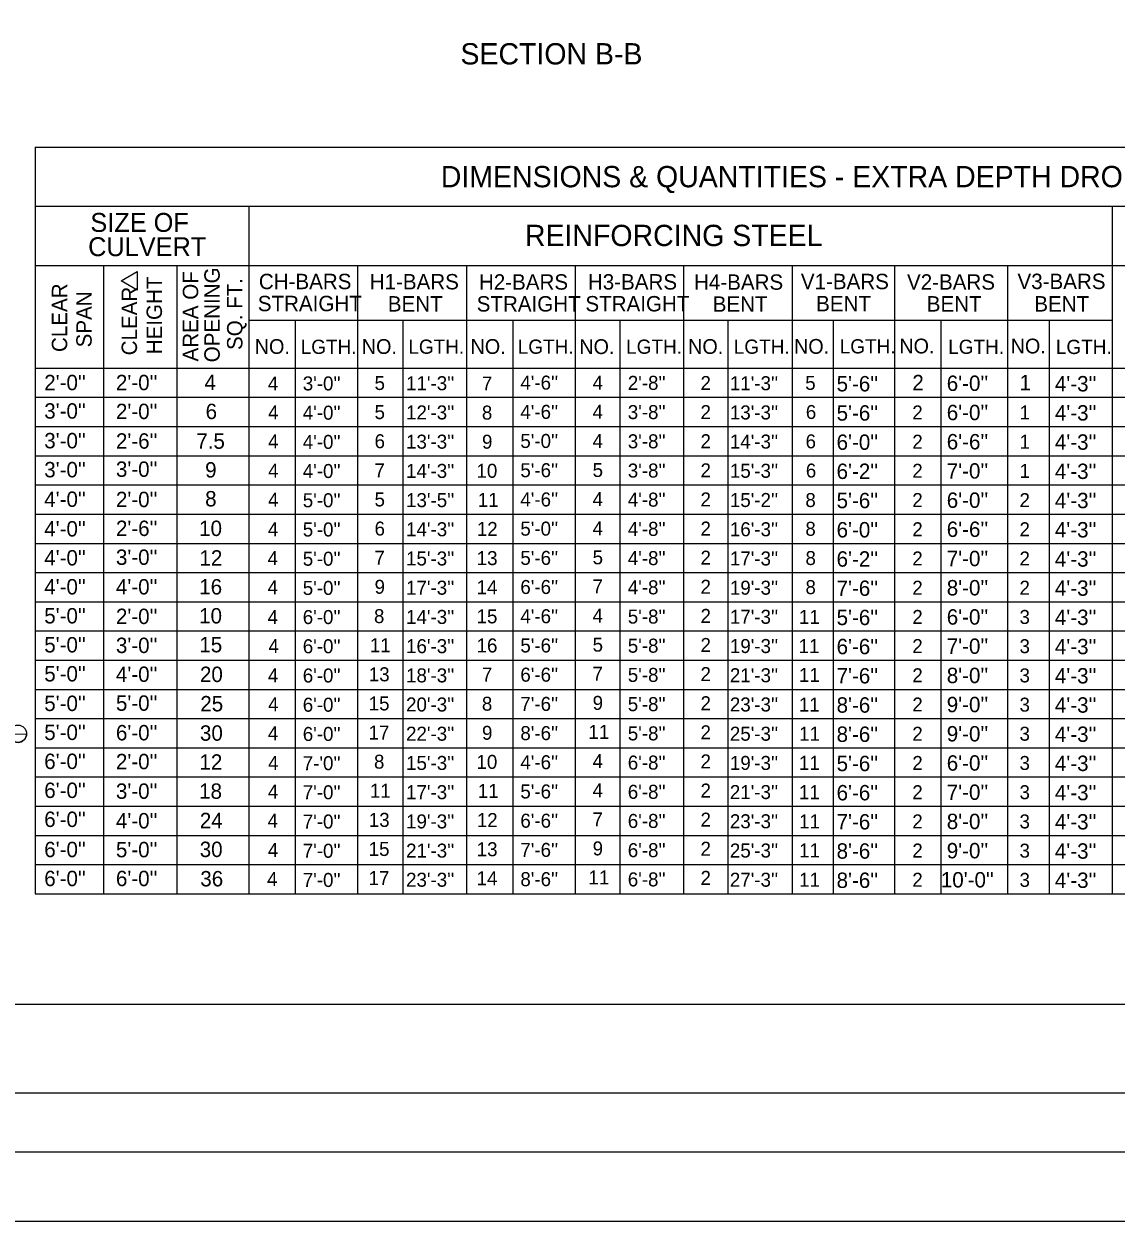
# Model space of a CAD drawing. Extents: x -780 to 21, y -30 to 258.
# Drawn here: x -641.8 to -549.5, y -21.2 to 80 of the extents above; entities that cross this region are included whole.
import ezdxf

# ---------------------------------------------------------------- set-up
doc = ezdxf.new("R2010")
doc.units = 0
doc.layers.add('Level 1', color=7, linetype='Continuous')

msp = doc.modelspace()

# ---------------------------------------------------------------- linework, layer by layer
at = {"layer": 'Level 1'}
for p, q in [((-640.87, 69.58), (-500.34, 69.58)), ((-640.87, 69.58), (-640.87, 6.47)), ((-640.87, 64.58), (-500.34, 64.58)), ((-622.83, 64.58), (-622.83, 6.47)), ((-549.85, 64.58), (-549.85, 6.47)), ((-640.87, 59.58), (-500.34, 59.58)), ((-635.09, 59.58), (-635.09, 6.47)), ((-628.89, 59.58), (-628.89, 6.47)), ((-613.63, 59.58), (-613.63, 6.47)), ((-604.43, 59.58), (-604.43, 6.47)), ((-595.24, 59.58), (-595.24, 6.47)), ((-586.08, 59.58), (-586.08, 6.47)), ((-576.89, 59.58), (-576.89, 6.47)), ((-568.25, 59.58), (-568.25, 6.47)), ((-558.7, 59.58), (-558.7, 6.47)), ((-549.85, 54.91), (-622.77, 54.91)), ((-618.89, 54.91), (-618.89, 6.47)), ((-609.79, 54.91), (-609.79, 6.47)), ((-600.51, 54.91), (-600.51, 6.47)), ((-591.47, 54.91), (-591.47, 6.47)), ((-582.34, 54.91), (-582.34, 6.47)), ((-573.42, 54.91), (-573.42, 6.47)), ((-564.32, 54.91), (-564.32, 6.47)), ((-555.17, 54.91), (-555.17, 6.47)), ((-640.87, 50.9), (-500.34, 50.9)), ((-640.87, 48.44), (-500.34, 48.44)), ((-640.87, 45.97), (-500.34, 45.97)), ((-640.87, 43.5), (-500.34, 43.5)), ((-640.87, 41.03), (-500.34, 41.03)), ((-640.87, 38.56), (-500.34, 38.56)), ((-640.87, 36.09), (-500.34, 36.09)), ((-640.87, 33.63), (-500.34, 33.63)), ((-640.87, 31.16), (-500.34, 31.16)), ((-640.87, 28.69), (-500.34, 28.69)), ((-640.87, 26.22), (-500.34, 26.22)), ((-640.87, 23.75), (-500.34, 23.75)), ((-640.87, 21.28), (-500.34, 21.28)), ((-643.05, 19.97), (-641.6, 19.98)), ((-640.87, 18.81), (-500.34, 18.81)), ((-640.87, 16.35), (-500.34, 16.35)), ((-640.87, 13.88), (-500.34, 13.88)), ((-640.87, 11.41), (-500.34, 11.41)), ((-640.87, 8.94), (-500.34, 8.94)), ((-640.87, 6.47), (-500.34, 6.47)), ((-743.46, -2.84), (-418.44, -2.84)), ((-758.46, -10.34), (-413.44, -10.34)), ((-773.46, -15.34), (-413.44, -15.34))]:
    msp.add_line(p, q, dxfattribs=at)
for points in [[(-779.63, -21.18), (-409.53, -21.18), (-409.53, 249.91), (-779.63, 249.91)], [(-633.61, 58.27), (-632.25, 59.06), (-632.25, 57.48)]]:
    msp.add_lwpolyline(points, close=True, dxfattribs=at)
msp.add_circle((-642.33, 20), 0.726, dxfattribs=at)
msp.add_arc((-642.33, 20), 0.726, 181.8688, 358.7382, dxfattribs=at)

# ---------------------------------------------------------------- texts
for s, height, rotation, p in [('SECTION B-B', 1.8, 0.0048, (-604.93, 76.56)), ('DIMENSIONS & QUANTITIES - EXTRA DEPTH DROP INLETS', 1.8, 0.0048, (-606.59, 66.18)), ('SIZE OF', 1.6, 0.0048, (-636.21, 62.41)), ('REINFORCING STEEL', 1.8, 0.0048, (-599.48, 61.21)), ('CULVERT', 1.6, 0.0048, (-636.4, 60.36)), ('AREA OF', 1.3, 90, (-627.1, 51.46)), ('OPENING', 1.3, 90, (-625.28, 51.39)), ('CLEAR', 1.3, 90, (-638.17, 52.26)), ('CLEAR', 1.3, 90, (-632.27, 51.98)), ('HEIGHT', 1.3, 90, (-630.16, 52.07)), ('SQ. FT.', 1.3, 90, (-623.36, 52.43)), ('SPAN', 1.3, 90, (-636.1, 52.65))]:
    msp.add_text(s, height=height, rotation=rotation, dxfattribs=at).set_placement(p)
for s, height, p in [('CH-BARS', 1.3, (-621.97, 57.57)), ('H1-BARS', 1.3, (-612.6, 57.55)), ('H2-BARS', 1.3, (-603.37, 57.53)), ('H3-BARS', 1.3, (-594.16, 57.54)), ('H4-BARS', 1.3, (-585.19, 57.52)), ('V1-BARS', 1.3, (-576.16, 57.57)), ('V2-BARS', 1.3, (-567.19, 57.53)), ('V3-BARS', 1.3, (-557.85, 57.58)), ('STRAIGHT', 1.3, (-622.06, 55.71)), ('BENT', 1.3, (-611.07, 55.68)), ('STRAIGHT', 1.3, (-603.56, 55.68)), ('STRAIGHT', 1.3, (-594.37, 55.69)), ('BENT', 1.3, (-583.61, 55.66)), ('BENT', 1.3, (-574.87, 55.7)), ('BENT', 1.3, (-565.52, 55.68)), ('BENT', 1.3, (-556.43, 55.68)), ('NO.', 1.25, (-622.32, 52.1)), ('LGTH.', 1.2, (-618.44, 52.1)), ('NO.', 1.25, (-613.27, 52.1)), ('LGTH.', 1.2, (-609.34, 52.11)), ('NO.', 1.25, (-604.08, 52.1)), ('LGTH.', 1.2, (-600.09, 52.11)), ('NO.', 1.25, (-594.89, 52.09)), ('LGTH.', 1.2, (-590.93, 52.11)), ('NO.', 1.25, (-585.69, 52.1)), ('LGTH.', 1.2, (-581.83, 52.11)), ('NO.', 1.25, (-576.74, 52.11)), ('LGTH.', 1.2, (-572.88, 52.14)), ('NO.', 1.25, (-567.84, 52.14)), ('LGTH.', 1.2, (-563.71, 52.1)), ('NO.', 1.25, (-558.43, 52.14)), ('LGTH.', 1.2, (-554.61, 52.09)), ("2'-0''", 1.3, (-640.11, 49.03)), ("2'-0''", 1.3, (-634.05, 49.03)), ('4', 1.3, (-626.57, 49.04)), ('4', 1.18, (-621.21, 49.01)), ("3'-0''", 1.185, (-618.26, 49.01)), ('5', 1.18, (-612.19, 49.05)), ("11'-3''", 1.185, (-609.53, 49.03)), ('7', 1.18, (-603.12, 49.01)), ("4'-6''", 1.185, (-599.87, 49.08)), ('4', 1.18, (-593.76, 49.08)), ("2'-8''", 1.185, (-590.79, 49.06)), ('2', 1.18, (-584.64, 49.05)), ("11'-3''", 1.185, (-582.16, 49.03)), ('5', 1.18, (-575.79, 49.06)), ("5'-6''", 1.3, (-573.14, 48.93)), ('2', 1.3, (-566.74, 49.03)), ("6'-0''", 1.3, (-563.83, 48.97)), ('1', 1.3, (-557.68, 49.03)), ("4'-3''", 1.3, (-554.69, 48.93)), ("3'-0''", 1.3, (-640.11, 46.63)), ("2'-0''", 1.3, (-634.05, 46.59)), ('6', 1.3, (-626.47, 46.59)), ('4', 1.18, (-621.19, 46.57)), ("4'-0''", 1.185, (-618.26, 46.54)), ('5', 1.18, (-612.19, 46.59)), ("12'-3''", 1.185, (-609.53, 46.56)), ('8', 1.18, (-603.12, 46.55)), ("4'-6''", 1.185, (-599.87, 46.61)), ('4', 1.18, (-593.76, 46.62)), ("3'-8''", 1.185, (-590.79, 46.59)), ('2', 1.18, (-584.64, 46.59)), ("13'-3''", 1.185, (-582.16, 46.56)), ('6', 1.18, (-575.74, 46.6)), ("5'-6''", 1.3, (-573.14, 46.46)), ('2', 1.18, (-566.74, 46.56)), ("6'-0''", 1.3, (-563.83, 46.5)), ('1', 1.18, (-557.68, 46.56)), ("4'-3''", 1.3, (-554.69, 46.47)), ("3'-0''", 1.3, (-640.11, 44.12)), ("2'-6''", 1.3, (-634.05, 44.09)), ('7.5', 1.3, (-627.26, 44.08)), ('4', 1.18, (-621.19, 44.12)), ("4'-0''", 1.185, (-618.26, 44.07)), ('6', 1.18, (-612.19, 44.13)), ("13'-3''", 1.185, (-609.53, 44.09)), ('9', 1.18, (-603.11, 44.09)), ("5'-0''", 1.185, (-599.87, 44.15)), ('4', 1.18, (-593.76, 44.16)), ("3'-8''", 1.185, (-590.79, 44.12)), ('2', 1.18, (-584.64, 44.13)), ("14'-3''", 1.185, (-582.16, 44.1)), ('6', 1.18, (-575.76, 44.12)), ("6'-0''", 1.3, (-573.14, 43.99)), ('2', 1.18, (-566.74, 44.09)), ("6'-6''", 1.3, (-563.83, 44.03)), ('1', 1.18, (-557.68, 44.09)), ("4'-3''", 1.3, (-554.69, 44)), ("3'-0''", 1.3, (-640.11, 41.67)), ("3'-0''", 1.3, (-634.05, 41.71)), ('9', 1.3, (-626.51, 41.65)), ('4', 1.18, (-621.19, 41.65)), ("4'-0''", 1.185, (-618.26, 41.61)), ('7', 1.18, (-612.2, 41.67)), ("14'-3''", 1.185, (-609.53, 41.62)), ('10', 1.185, (-603.58, 41.63)), ("5'-6''", 1.185, (-599.87, 41.68)), ('5', 1.18, (-593.76, 41.7)), ("3'-8''", 1.185, (-590.79, 41.65)), ('2', 1.18, (-584.64, 41.67)), ("15'-3''", 1.185, (-582.16, 41.63)), ('6', 1.18, (-575.74, 41.65)), ("6'-2''", 1.3, (-573.14, 41.53)), ('2', 1.18, (-566.74, 41.63)), ("7'-0''", 1.3, (-563.83, 41.56)), ('1', 1.18, (-557.68, 41.62)), ("4'-3''", 1.3, (-554.69, 41.53)), ("4'-0''", 1.3, (-640.11, 39.17)), ("2'-0''", 1.3, (-634.05, 39.15)), ('8', 1.3, (-626.51, 39.21)), ('4', 1.18, (-621.19, 39.19)), ("5'-0''", 1.185, (-618.26, 39.14)), ('5', 1.18, (-612.19, 39.21)), ("13'-5''", 1.185, (-609.53, 39.15)), ('11', 1.185, (-603.47, 39.17)), ("4'-6''", 1.185, (-599.87, 39.21)), ('4', 1.18, (-593.76, 39.24)), ("4'-8''", 1.185, (-590.79, 39.19)), ('2', 1.18, (-584.64, 39.21)), ("15'-2''", 1.185, (-582.16, 39.16)), ('8', 1.18, (-575.78, 39.16)), ("5'-6''", 1.3, (-573.14, 39.06)), ('2', 1.18, (-566.74, 39.16)), ("6'-0''", 1.3, (-563.83, 39.09)), ('2', 1.18, (-557.68, 39.15)), ("4'-3''", 1.3, (-554.69, 39.06)), ("4'-0''", 1.3, (-640.11, 36.67)), ("2'-6''", 1.3, (-634.05, 36.71)), ('10', 1.3, (-627.02, 36.71)), ('4', 1.18, (-621.21, 36.69)), ("5'-0''", 1.185, (-618.26, 36.67)), ('6', 1.18, (-612.19, 36.75)), ("14'-3''", 1.185, (-609.53, 36.69)), ('12', 1.185, (-603.55, 36.71)), ("5'-0''", 1.185, (-599.87, 36.74)), ('4', 1.18, (-593.76, 36.78)), ("4'-8''", 1.185, (-590.79, 36.72)), ('2', 1.18, (-584.64, 36.75)), ("16'-3''", 1.185, (-582.16, 36.69)), ('8', 1.18, (-575.78, 36.73)), ("6'-0''", 1.3, (-573.14, 36.59)), ('2', 1.18, (-566.74, 36.69)), ("6'-6''", 1.3, (-563.83, 36.63)), ('2', 1.18, (-557.68, 36.69)), ("4'-3''", 1.3, (-554.69, 36.59)), ("4'-0''", 1.3, (-640.11, 34.22)), ("3'-0''", 1.3, (-634.05, 34.27)), ('12', 1.3, (-626.99, 34.21)), ('4', 1.18, (-621.23, 34.25)), ('7', 1.18, (-612.2, 34.29)), ("15'-3''", 1.185, (-609.53, 34.22)), ('13', 1.185, (-603.56, 34.25)), ("5'-6''", 1.185, (-599.87, 34.27)), ('5', 1.18, (-593.76, 34.32)), ("4'-8''", 1.185, (-590.79, 34.25)), ('2', 1.18, (-584.64, 34.29)), ("17'-3''", 1.185, (-582.16, 34.22)), ('8', 1.18, (-575.77, 34.26)), ("6'-2''", 1.3, (-573.14, 34.12)), ('2', 1.18, (-566.74, 34.22)), ("7'-0''", 1.3, (-563.83, 34.16)), ('2', 1.18, (-557.68, 34.22)), ("4'-3''", 1.3, (-554.69, 34.12)), ("5'-0''", 1.185, (-618.26, 34.2)), ("4'-0''", 1.3, (-640.11, 31.77)), ("4'-0''", 1.3, (-634.05, 31.77)), ('16', 1.3, (-627.01, 31.77)), ('4', 1.18, (-621.23, 31.79)), ("5'-0''", 1.185, (-618.26, 31.73)), ('9', 1.18, (-612.19, 31.83)), ("17'-3''", 1.185, (-609.53, 31.75)), ('14', 1.185, (-603.57, 31.79)), ("6'-6''", 1.185, (-599.87, 31.81)), ('7', 1.18, (-593.77, 31.86)), ("4'-8''", 1.185, (-590.79, 31.78)), ('2', 1.18, (-584.64, 31.83)), ("19'-3''", 1.185, (-582.16, 31.75)), ('8', 1.18, (-575.77, 31.8)), ("7'-6''", 1.3, (-573.14, 31.65)), ('2', 1.18, (-566.74, 31.75)), ("8'-0''", 1.3, (-563.83, 31.69)), ('2', 1.18, (-557.68, 31.75)), ("4'-3''", 1.3, (-554.69, 31.66)), ("5'-0''", 1.3, (-640.11, 29.32)), ("2'-0''", 1.3, (-634.05, 29.27)), ('10', 1.3, (-627.02, 29.32)), ('4', 1.18, (-621.23, 29.27)), ("6'-0''", 1.185, (-618.26, 29.27)), ('8', 1.18, (-612.24, 29.35)), ("14'-3''", 1.185, (-609.53, 29.28)), ('15', 1.185, (-603.57, 29.33)), ("4'-6''", 1.185, (-599.87, 29.34)), ('4', 1.18, (-593.76, 29.4)), ("5'-8''", 1.185, (-590.79, 29.31)), ('2', 1.18, (-584.64, 29.37)), ("17'-3''", 1.185, (-582.16, 29.29)), ('11', 1.185, (-576.32, 29.28)), ("5'-6''", 1.3, (-573.14, 29.18)), ('2', 1.18, (-566.74, 29.28)), ("6'-0''", 1.3, (-563.83, 29.22)), ('3', 1.18, (-557.68, 29.28)), ("4'-3''", 1.3, (-554.69, 29.19)), ("5'-0''", 1.3, (-640.11, 26.87)), ("3'-0''", 1.3, (-634.05, 26.82)), ('15', 1.3, (-627, 26.88)), ('4', 1.18, (-621.16, 26.82)), ("6'-0''", 1.185, (-618.26, 26.8)), ('11', 1.185, (-612.59, 26.89)), ("16'-3''", 1.185, (-609.53, 26.81)), ('16', 1.185, (-603.57, 26.87)), ("5'-6''", 1.185, (-599.87, 26.87)), ('5', 1.18, (-593.76, 26.94)), ("5'-8''", 1.185, (-590.79, 26.85)), ('2', 1.18, (-584.64, 26.91)), ("19'-3''", 1.185, (-582.16, 26.82)), ('11', 1.185, (-576.35, 26.82)), ("6'-6''", 1.3, (-573.14, 26.72)), ('2', 1.18, (-566.74, 26.82)), ("7'-0''", 1.3, (-563.83, 26.75)), ('3', 1.18, (-557.68, 26.81)), ("4'-3''", 1.3, (-554.69, 26.72)), ("5'-0''", 1.3, (-640.11, 24.42)), ("4'-0''", 1.3, (-634.05, 24.38)), ('20', 1.3, (-626.95, 24.37)), ('4', 1.18, (-621.21, 24.34)), ("6'-0''", 1.185, (-618.26, 24.33)), ('13', 1.185, (-612.68, 24.43)), ("18'-3''", 1.185, (-609.53, 24.34)), ('7', 1.18, (-603.12, 24.41)), ("6'-6''", 1.185, (-599.87, 24.4)), ('7', 1.18, (-593.77, 24.48)), ("5'-8''", 1.185, (-590.79, 24.38)), ('2', 1.18, (-584.64, 24.45)), ("21'-3''", 1.185, (-582.16, 24.35)), ('11', 1.185, (-576.32, 24.38)), ("7'-6''", 1.3, (-573.14, 24.25)), ('2', 1.18, (-566.74, 24.35)), ("8'-0''", 1.3, (-563.83, 24.28)), ('3', 1.18, (-557.68, 24.34)), ("4'-3''", 1.3, (-554.69, 24.25)), ("5'-0''", 1.3, (-640.11, 21.92)), ("5'-0''", 1.3, (-634.05, 21.94)), ('25', 1.3, (-626.92, 21.89)), ('4', 1.18, (-621.19, 21.9)), ("6'-0''", 1.185, (-618.26, 21.86)), ('15', 1.185, (-612.69, 21.97)), ("20'-3''", 1.185, (-609.53, 21.88)), ('8', 1.18, (-603.12, 21.95)), ("7'-6''", 1.185, (-599.87, 21.93)), ('9', 1.18, (-593.76, 22.02)), ("5'-8''", 1.185, (-590.79, 21.91)), ('2', 1.18, (-584.64, 21.99)), ("23'-3''", 1.185, (-582.16, 21.88)), ('11', 1.185, (-576.33, 21.87)), ("8'-6''", 1.3, (-573.14, 21.78)), ('2', 1.18, (-566.74, 21.88)), ("9'-0''", 1.3, (-563.83, 21.82)), ('3', 1.18, (-557.68, 21.87)), ("4'-3''", 1.3, (-554.69, 21.78)), ("5'-0''", 1.3, (-640.11, 19.47)), ("6'-0''", 1.3, (-634.05, 19.44)), ('30', 1.3, (-626.95, 19.41)), ('4', 1.18, (-621.21, 19.45)), ("6'-0''", 1.185, (-618.26, 19.39)), ('17', 1.185, (-612.7, 19.51)), ("22'-3''", 1.185, (-609.53, 19.41)), ('9', 1.18, (-603.11, 19.49)), ("8'-6''", 1.185, (-599.87, 19.46)), ('11', 1.185, (-594.12, 19.56)), ("5'-8''", 1.185, (-590.79, 19.44)), ('2', 1.18, (-584.64, 19.53)), ("25'-3''", 1.185, (-582.16, 19.41)), ('11', 1.185, (-576.31, 19.41)), ("8'-6''", 1.3, (-573.14, 19.31)), ('2', 1.18, (-566.74, 19.41)), ("9'-0''", 1.3, (-563.83, 19.35)), ('3', 1.18, (-557.68, 19.41)), ("4'-3''", 1.3, (-554.69, 19.31)), ("6'-0''", 1.3, (-640.11, 17.02)), ("2'-0''", 1.3, (-634.05, 17)), ('12', 1.3, (-626.99, 16.96)), ('8', 1.18, (-612.24, 17.05)), ('10', 1.185, (-603.58, 17.03)), ('4', 1.18, (-593.76, 17.1)), ('2', 1.18, (-584.64, 17.07)), ('4', 1.18, (-621.19, 16.95)), ("7-'0''", 1.185, (-618.26, 16.92)), ("15'-3''", 1.185, (-609.53, 16.94)), ("4'-6''", 1.185, (-599.87, 17)), ("6'-8''", 1.185, (-590.79, 16.97)), ("19'-3''", 1.185, (-582.16, 16.94)), ('11', 1.185, (-576.32, 16.95)), ("5'-6''", 1.3, (-573.14, 16.84)), ('2', 1.18, (-566.74, 16.94)), ("6'-0''", 1.3, (-563.83, 16.88)), ('3', 1.18, (-557.68, 16.94)), ("4'-3''", 1.3, (-554.69, 16.85)), ("6'-0''", 1.3, (-640.11, 14.57)), ("3'-0''", 1.3, (-634.05, 14.5)), ('18', 1.3, (-627.02, 14.5)), ('4', 1.18, (-621.21, 14.52)), ("7'-0''", 1.185, (-618.26, 14.46)), ('11', 1.185, (-612.59, 14.59)), ("17'-3''", 1.185, (-609.53, 14.47)), ('11', 1.185, (-603.47, 14.57)), ("5'-6''", 1.185, (-599.87, 14.53)), ('4', 1.18, (-593.76, 14.64)), ("6'-8''", 1.185, (-590.79, 14.5)), ('2', 1.18, (-584.64, 14.61)), ("21'-3''", 1.185, (-582.16, 14.48)), ('11', 1.185, (-576.32, 14.47)), ("6'-6''", 1.3, (-573.14, 14.37)), ('2', 1.18, (-566.74, 14.47)), ("7'-0''", 1.3, (-563.83, 14.41)), ('3', 1.18, (-557.68, 14.47)), ("4'-3''", 1.3, (-554.69, 14.38)), ("6'-0''", 1.3, (-640.11, 12.12)), ("4'-0''", 1.3, (-634.05, 12)), ('24', 1.3, (-626.96, 12.02)), ('4', 1.18, (-621.23, 12.07)), ("7'-0''", 1.185, (-618.26, 11.99)), ('13', 1.185, (-612.68, 12.13)), ("19'-3''", 1.185, (-609.53, 12)), ('12', 1.185, (-603.55, 12.11)), ("6'-6''", 1.185, (-599.87, 12.06)), ('7', 1.18, (-593.77, 12.18)), ("6'-8''", 1.185, (-590.79, 12.04)), ('2', 1.18, (-584.64, 12.15)), ("23'-3''", 1.185, (-582.16, 12.01)), ('11', 1.185, (-576.31, 12)), ("7'-6''", 1.3, (-573.14, 11.91)), ('2', 1.18, (-566.74, 12)), ("8'-0''", 1.3, (-563.83, 11.94)), ('3', 1.18, (-557.68, 12)), ("4'-3''", 1.3, (-554.69, 11.91)), ("6'-0''", 1.3, (-640.11, 9.57)), ("5'-0''", 1.3, (-634.05, 9.56)), ('30', 1.3, (-626.97, 9.58)), ('4', 1.18, (-621.21, 9.58)), ("7'-0''", 1.185, (-618.26, 9.52)), ('15', 1.185, (-612.69, 9.67)), ("21'-3''", 1.185, (-609.53, 9.53)), ('13', 1.185, (-603.56, 9.65)), ("7'-6''", 1.185, (-599.87, 9.59)), ('9', 1.18, (-593.76, 9.72)), ("6'-8''", 1.185, (-590.79, 9.57)), ('2', 1.18, (-584.64, 9.69)), ("25'-3''", 1.185, (-582.16, 9.54)), ('11', 1.185, (-576.31, 9.55)), ("8'-6''", 1.3, (-573.14, 9.44)), ('2', 1.18, (-566.74, 9.54)), ("9'-0''", 1.3, (-563.83, 9.47)), ('3', 1.18, (-557.68, 9.53)), ("4'-3''", 1.3, (-554.69, 9.44)), ("6'-0''", 1.3, (-640.11, 7.12)), ("6'-0''", 1.3, (-634.05, 7.12)), ('36', 1.3, (-626.92, 7.1)), ('4', 1.18, (-621.28, 7.13)), ("7'-0''", 1.185, (-618.26, 7.05)), ('17', 1.185, (-612.7, 7.21)), ("23'-3''", 1.185, (-609.53, 7.07)), ('14', 1.185, (-603.57, 7.19)), ("8'-6''", 1.185, (-599.87, 7.12)), ('11', 1.185, (-594.12, 7.26)), ("6'-8''", 1.185, (-590.79, 7.1)), ('2', 1.18, (-584.64, 7.23)), ("27'-3''", 1.185, (-582.16, 7.07)), ('11', 1.185, (-576.31, 7.07)), ("8'-6''", 1.3, (-573.14, 6.97)), ('2', 1.18, (-566.74, 7.07)), ("10'-0''", 1.3, (-564.33, 7.01)), ('3', 1.18, (-557.68, 7.06)), ("4'-3''", 1.3, (-554.69, 6.97))]:
    msp.add_text(s, height=height, dxfattribs=at).set_placement(p)

doc.saveas('drawing.dxf')
